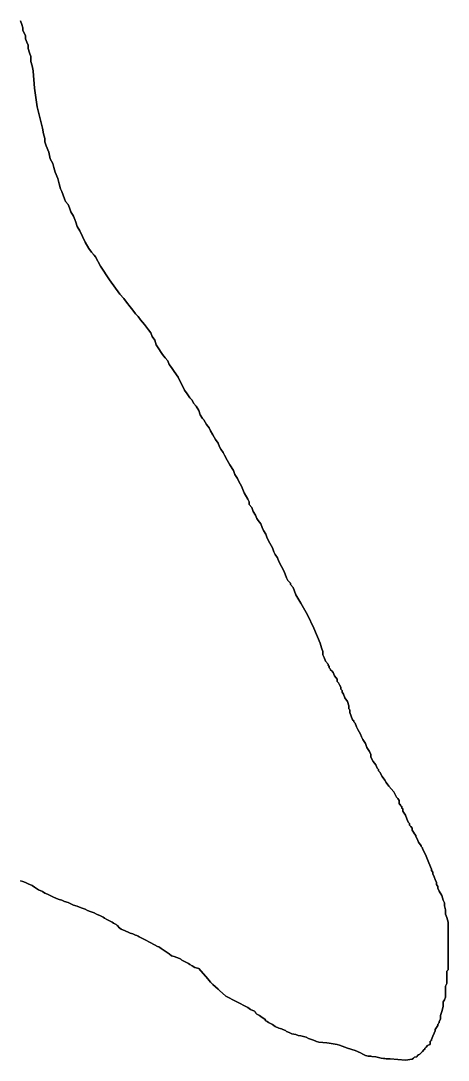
# Model space of a CAD drawing. Header units: inches. Extents: x 11258954 to 11313122, y 3645444 to 3695200.
# Drawn here: x 11286811 to 11287142, y 3677077 to 3677880 of the extents above; entities that cross this region are included whole.
import ezdxf

# ---------------------------------------------------------------- set-up
doc = ezdxf.new("R2010")
doc.units = ezdxf.units.IN
doc.header["$MEASUREMENT"] = 0
doc.layers.add('SchoolBoardDistrict', color=253, linetype='Continuous')

msp = doc.modelspace()

# ---------------------------------------------------------------- linework, layer by layer
at = {"layer": 'SchoolBoardDistrict'}
for points in [[(11286811, 3677880), (11286812, 3677877.25), (11286813, 3677874.5), (11286813, 3677874.445), (11286813, 3677872.555), (11286813, 3677872.5), (11286814, 3677870.75), (11286815, 3677868.5), (11286815, 3677868.445), (11286815, 3677866.055), (11286815, 3677866), (11286816, 3677863.5), (11286817, 3677861.25), (11286817, 3677861.195), (11286817, 3677858.555), (11286817, 3677858.5), (11286818, 3677855.25), (11286819, 3677852.5), (11286819, 3677852.445), (11286819, 3677850.555), (11286819, 3677850.5), (11286819, 3677850.445), (11286819, 3677848.555), (11286819, 3677848.5), (11286820, 3677845.25), (11286821, 3677841.25), (11286821.004, 3677841.195), (11286821.9955, 3677828.055), (11286822, 3677828), (11286824, 3677813.5), (11286828, 3677797), (11286829, 3677792.75), (11286830, 3677789), (11286830, 3677788.945), (11286830, 3677786.555), (11286830, 3677786.5), (11286831, 3677783.25), (11286833, 3677778.5), (11286834, 3677773.25), (11286836, 3677769.75), (11286837, 3677766.5), (11286838, 3677763), (11286840, 3677758.25), (11286841, 3677754), (11286842, 3677750.25), (11286843, 3677748), (11286844, 3677745.25), (11286845, 3677742.5), (11286846, 3677740.25), (11286848, 3677738), (11286849, 3677735.5), (11286850, 3677732.25), (11286852, 3677729), (11286853, 3677726.5), (11286854, 3677724.25), (11286855, 3677721), (11286857, 3677717.75), (11286859, 3677713.25), (11286861, 3677709), (11286864, 3677704), (11286866, 3677701.25), (11286868, 3677699), (11286869, 3677697.5), (11286873, 3677690.5), (11286880, 3677679.75), (11286888, 3677668.75), (11286891, 3677665.5), (11286893, 3677662.5), (11286896, 3677659), (11286898, 3677656.25), (11286900, 3677653.5), (11286902, 3677651.5), (11286904, 3677649), (11286907, 3677645.25), (11286910, 3677641.25), (11286912, 3677638.75), (11286913, 3677636), (11286915, 3677633.25), (11286916, 3677629.5), (11286918, 3677626.5), (11286920, 3677623.75), (11286921, 3677622), (11286923, 3677619.5), (11286925, 3677617.25), (11286926, 3677614.5), (11286928, 3677612), (11286930, 3677609), (11286933, 3677604.5), (11286935, 3677600.25), (11286937, 3677596.75), (11286938, 3677594.5), (11286940, 3677591.75), (11286942, 3677588.75), (11286944, 3677586.75), (11286945, 3677584.5), (11286947, 3677582.25), (11286949, 3677578.75), (11286950, 3677575.5), (11286952, 3677572.75), (11286953, 3677571.5), (11286954, 3677569.75), (11286955, 3677568), (11286957, 3677565.5), (11286958, 3677563), (11286960, 3677560), (11286962, 3677556.5), (11286964, 3677553.5), (11286965, 3677550.75), (11286966, 3677549), (11286968, 3677546.5), (11286969, 3677544.25), (11286971, 3677540.5), (11286973, 3677536.75), (11286976, 3677532.5), (11286977, 3677529.25), (11286979, 3677526.25), (11286980, 3677524), (11286982, 3677520.25), (11286984, 3677515.25), (11286987, 3677510.25), (11286988, 3677508.25), (11286988, 3677508.195), (11286988, 3677506.305), (11286988, 3677506.25), (11286990, 3677504), (11286991, 3677500.75), (11286993, 3677498), (11286994, 3677495.5), (11286995, 3677493.75), (11286997, 3677491.25), (11286998, 3677488.5), (11286999, 3677486), (11287001, 3677483.25), (11287002, 3677480.25), (11287004, 3677476.25), (11287006, 3677472.75), (11287007, 3677469.5), (11287008, 3677467.5), (11287010, 3677465), (11287011, 3677462.25), (11287013, 3677458.25), (11287015, 3677454.5), (11287017, 3677449.5), (11287018, 3677447.5), (11287020, 3677445.5), (11287020, 3677445.445), (11287020, 3677444.5555), (11287020, 3677444.5), (11287022, 3677442), (11287024, 3677436.5), (11287028, 3677430), (11287033, 3677421), (11287038, 3677410.75), (11287043, 3677399), (11287044, 3677395.5), (11287045, 3677392.5), (11287045, 3677392.445), (11287045, 3677390.055), (11287045, 3677390), (11287046, 3677388), (11287047, 3677385.25), (11287049, 3677382.75), (11287049, 3677382.695), (11287049, 3677382.055), (11287049, 3677382), (11287050, 3677381), (11287050, 3677380.945), (11287050, 3677380.055), (11287050, 3677380), (11287051, 3677379), (11287051, 3677378.945), (11287051, 3677378.305), (11287051, 3677378.25), (11287052, 3677377.75), (11287053, 3677376.25), (11287054, 3677373.75), (11287056, 3677371.25), (11287056, 3677371.195), (11287056, 3677370.555), (11287056, 3677370.5), (11287056, 3677370.445), (11287056, 3677369.555), (11287056, 3677369.5), (11287057, 3677368.5), (11287058, 3677366.75), (11287059, 3677365), (11287059, 3677364.945), (11287059, 3677363.555), (11287059, 3677363.5), (11287060, 3677362.5), (11287060, 3677362.445), (11287060, 3677361.305), (11287060, 3677361.25), (11287061, 3677359.75), (11287062, 3677356.75), (11287064, 3677354), (11287065, 3677350.5), (11287065, 3677350.445), (11287065, 3677349.305), (11287065, 3677349.25), (11287065, 3677349.195), (11287065, 3677348.305), (11287065, 3677348.25), (11287066, 3677347.5), (11287066, 3677347.445), (11287066, 3677345.555), (11287066, 3677345.5), (11287067, 3677342.5), (11287068, 3677339.75), (11287069, 3677339), (11287069, 3677338.945), (11287069, 3677338.305), (11287069, 3677338.25), (11287070, 3677337.25), (11287071, 3677334.5), (11287072, 3677332.25), (11287073, 3677330.5), (11287074, 3677328.75), (11287075, 3677326.75), (11287076, 3677324.5), (11287078, 3677321.5), (11287079, 3677318.5), (11287081, 3677315.25), (11287082, 3677313), (11287082, 3677312.945), (11287082, 3677311.305), (11287082, 3677311.25), (11287083, 3677309.5), (11287084, 3677307.5), (11287086, 3677305), (11287087, 3677302.5), (11287088, 3677301.5), (11287088, 3677301.445), (11287088, 3677300.555), (11287088, 3677300.5), (11287089, 3677299.25), (11287091, 3677296), (11287093, 3677293.25), (11287094, 3677291.25), (11287096, 3677288.5), (11287100, 3677284.25), (11287102, 3677280), (11287103, 3677279), (11287104, 3677277.5), (11287104, 3677277.445), (11287104, 3677276.3055), (11287104, 3677276.25), (11287104, 3677276.195), (11287104, 3677275.0555), (11287104, 3677275), (11287105, 3677274), (11287105, 3677273.945), (11287105, 3677273.3055), (11287105, 3677273.25), (11287106, 3677272.75), (11287106, 3677272.6945), (11287106, 3677272.305), (11287106, 3677272.25), (11287106, 3677272.1945), (11287106, 3677271.555), (11287106, 3677271.5), (11287107, 3677271), (11287107, 3677270.9445), (11287107, 3677270.055), (11287107, 3677270), (11287107, 3677269.9445), (11287107, 3677269.305), (11287107, 3677269.25), (11287109, 3677266), (11287110, 3677263.25), (11287111, 3677260.75), (11287112, 3677259.75), (11287112, 3677259.6945), (11287112, 3677258.555), (11287112, 3677258.5), (11287113, 3677257.25), (11287114, 3677256), (11287114, 3677255.945), (11287114, 3677254.555), (11287114, 3677254.5), (11287115, 3677253), (11287116, 3677251.75), (11287117, 3677250.5), (11287117, 3677250.445), (11287117, 3677249.805), (11287117, 3677249.75), (11287118, 3677247.75), (11287119, 3677245.25), (11287121, 3677242.5), (11287121, 3677242.445), (11287121, 3677242.055), (11287121, 3677242), (11287122, 3677241), (11287122, 3677240.945), (11287122, 3677240.305), (11287122, 3677240.25), (11287125, 3677234.5), (11287127, 3677229.25), (11287129, 3677224.5), (11287129, 3677224.445), (11287129, 3677223.305), (11287129, 3677223.25), (11287130, 3677222), (11287130, 3677221.945), (11287130, 3677220.805), (11287130, 3677220.75), (11287131, 3677218.5), (11287132, 3677216.5), (11287133, 3677214), (11287133, 3677213.945), (11287133, 3677212.555), (11287133, 3677212.5), (11287134, 3677211), (11287134, 3677210.945), (11287134, 3677209.805), (11287134, 3677209.75), (11287135, 3677207.5), (11287137, 3677204), (11287138, 3677200.5), (11287139, 3677198.25), (11287139, 3677198.195), (11287139, 3677196.055), (11287139, 3677196), (11287140, 3677193), (11287140, 3677192.945), (11287140, 3677192.055), (11287140, 3677192), (11287140, 3677191.945), (11287140, 3677191.055), (11287140, 3677191), (11287140, 3677190.945), (11287140, 3677190.555), (11287140, 3677190.5), (11287140, 3677190.445), (11287140, 3677189.555), (11287140, 3677189.5), (11287141, 3677187), (11287142, 3677183.5), (11287142, 3677183.445), (11287142, 3677174.805), (11287142, 3677174.75), (11287142, 3677174.695), (11287142, 3677165.555), (11287142, 3677165.5), (11287142, 3677165.445), (11287142, 3677155.555), (11287142, 3677155.5), (11287142, 3677155.445), (11287142, 3677152.555), (11287142, 3677152.5), (11287142, 3677152.445), (11287142, 3677150.055), (11287142, 3677150), (11287142, 3677149.945), (11287142, 3677147.555), (11287142, 3677147.5), (11287142, 3677147.445), (11287142, 3677146.805), (11287142, 3677146.764), (11287142, 3677146.75), (11287141.8345, 3677146.5435), (11287141.1655, 3677145.707), (11287141, 3677145.5), (11287141, 3677145.4865), (11287141, 3677145.445), (11287141, 3677144.555), (11287141, 3677144.5), (11287141, 3677144.445), (11287141, 3677142.555), (11287141, 3677142.5), (11287141, 3677142.445), (11287141, 3677140.555), (11287141, 3677140.5), (11287141, 3677140.445), (11287141, 3677138.555), (11287141, 3677138.5), (11287141, 3677138.445), (11287141, 3677136.055), (11287141, 3677136), (11287140, 3677134), (11287140, 3677133.945), (11287140, 3677132.305), (11287140, 3677132.25), (11287140, 3677132.195), (11287140, 3677131.055), (11287140, 3677131), (11287140, 3677130.945), (11287140, 3677129.555), (11287140, 3677129.5), (11287140, 3677129.445), (11287140, 3677127.555), (11287140, 3677127.5), (11287140, 3677127.445), (11287140, 3677125.555), (11287140, 3677125.5), (11287139, 3677123.5), (11287138, 3677121.75), (11287138, 3677121.695), (11287138, 3677118.3055), (11287138, 3677118.25), (11287137, 3677114.5), (11287136, 3677111.25), (11287136, 3677111.195), (11287136, 3677110.0555), (11287136, 3677110), (11287136, 3677109.945), (11287136, 3677108.555), (11287136, 3677108.5), (11287135, 3677106.75), (11287135, 3677106.6945), (11287135, 3677105.805), (11287135, 3677105.7635), (11287135, 3677105.75), (11287134.8345, 3677105.543), (11287134.1655, 3677104.7065), (11287134, 3677104.5), (11287134, 3677104.486), (11287134, 3677104.4445), (11287134, 3677103.555), (11287134, 3677103.5), (11287133, 3677102), (11287132, 3677100.5), (11287132, 3677100.4445), (11287132, 3677099.555), (11287132, 3677099.5), (11287131, 3677097.75), (11287130, 3677095.25), (11287129, 3677092.75), (11287129, 3677092.695), (11287129, 3677092.555), (11287129, 3677092.5), (11287129, 3677092.445), (11287129, 3677092.1375), (11287129, 3677092.0825), (11287129, 3677092.055), (11287129, 3677092), (11287128.8345, 3677091.917), (11287128.1655, 3677091.5825), (11287128, 3677091.5), (11287128, 3677091.445), (11287128, 3677091.417), (11287128, 3677091.362), (11287128, 3677091.055), (11287128, 3677091), (11287128, 3677090.945), (11287128, 3677090.555), (11287128, 3677090.5), (11287128, 3677090.445), (11287128, 3677090.055), (11287128, 3677090), (11287128, 3677089.945), (11287128, 3677089.1375), (11287128, 3677089.0825), (11287128, 3677089.055), (11287128, 3677089), (11287127.8345, 3677088.917), (11287126, 3677088), (11287125, 3677086.75), (11287124.1655, 3677086.124), (11287124, 3677086), (11287124, 3677085.9585), (11287124, 3677085.945), (11287124, 3677085.9035), (11287124, 3677085.5965), (11287124, 3677085.555), (11287124, 3677085.541), (11287124, 3677085.5), (11287123.8345, 3677085.376), (11287123, 3677084.75), (11287122, 3677083.5), (11287121, 3677082.5), (11287120, 3677081.5), (11287119, 3677081), (11287118.1655, 3677080.374), (11287118, 3677080.25), (11287118, 3677080.2085), (11287118, 3677080.195), (11287118, 3677080.1535), (11287118, 3677079.679), (11287118, 3677079.624), (11287118, 3677079.555), (11287118, 3677079.5), (11287117.8345, 3677079.4585), (11287116, 3677079), (11287115, 3677078.25), (11287114, 3677077.5), (11287109, 3677076.75), (11287103, 3677077.25), (11287097, 3677077.75), (11287096, 3677077.75), (11287095, 3677077.75), (11287094, 3677077.75), (11287093, 3677078), (11287092, 3677078), (11287090, 3677078.25), (11287088, 3677078.75), (11287086, 3677079.25), (11287083, 3677079.5), (11287082, 3677079.75), (11287081, 3677079.75), (11287080, 3677080), (11287078, 3677080.5), (11287076, 3677081.5), (11287074, 3677082.5), (11287070, 3677084.25), (11287064, 3677086), (11287060, 3677087.5), (11287058, 3677088.25), (11287056, 3677089), (11287053, 3677089.5), (11287050, 3677090), (11287048, 3677090.25), (11287045, 3677090.5), (11287042, 3677090.75), (11287040, 3677091.25), (11287039, 3677091.75), (11287037, 3677092.5), (11287034, 3677093.5), (11287032, 3677094.5), (11287030, 3677095), (11287028, 3677095.5), (11287026, 3677095.75), (11287024, 3677096.5), (11287021, 3677097.25), (11287019, 3677098.25), (11287017, 3677099), (11287016, 3677099.75), (11287014, 3677100.5), (11287013, 3677101), (11287012, 3677101.25), (11287011, 3677101.5), (11287008, 3677102.75), (11287006, 3677104.25), (11287004, 3677105.5), (11287003, 3677106), (11287002, 3677106.75), (11287001, 3677107.25), (11287000, 3677108.5), (11286998, 3677109.75), (11286996, 3677111.25), (11286994, 3677112.25), (11286993, 3677113.25), (11286993, 3677113.3055), (11286993, 3677113.695), (11286993, 3677113.75), (11286992, 3677114.75), (11286989, 3677116), (11286987, 3677117.5), (11286978, 3677122), (11286970, 3677126.25), (11286965, 3677130.5), (11286964, 3677131.75), (11286962, 3677133.5), (11286960, 3677135.25), (11286958, 3677137), (11286957, 3677138.25), (11286956, 3677139.75), (11286949, 3677147.5), (11286946, 3677148.5), (11286944, 3677149.75), (11286942, 3677150.75), (11286941, 3677151.5), (11286939, 3677152.5), (11286937, 3677153.5), (11286936, 3677154), (11286935, 3677154.75), (11286934, 3677155.25), (11286932, 3677156), (11286930, 3677157), (11286928, 3677157.5), (11286926, 3677159), (11286923, 3677161), (11286920, 3677163), (11286919, 3677163.75), (11286918, 3677164.25), (11286917, 3677164.75), (11286912, 3677167.5), (11286907, 3677170), (11286903, 3677172), (11286902, 3677172.5), (11286901, 3677173), (11286900, 3677173.5), (11286898, 3677174.5), (11286896, 3677175), (11286895, 3677175.5), (11286892, 3677176.75), (11286889, 3677178), (11286887, 3677179.5), (11286887, 3677179.555), (11286887, 3677179.945), (11286887, 3677180), (11286886, 3677180.75), (11286885, 3677181.5), (11286883, 3677182.75), (11286882, 3677183.5), (11286880, 3677184.5), (11286878, 3677185.5), (11286876, 3677186.5), (11286875, 3677187.25), (11286873, 3677188.25), (11286870, 3677189.5), (11286868, 3677190.75), (11286865, 3677191.75), (11286863, 3677192.5), (11286861, 3677193.5), (11286858, 3677194.5), (11286855, 3677195.75), (11286852, 3677196.5), (11286850, 3677197.5), (11286848, 3677198.5), (11286845, 3677199.5), (11286843, 3677200.5), (11286841, 3677201), (11286839, 3677201.75), (11286836, 3677203), (11286834, 3677204), (11286832, 3677205), (11286830, 3677205.75), (11286828, 3677207), (11286825, 3677208.5), (11286822, 3677210.5), (11286820, 3677211.75), (11286817, 3677213), (11286815, 3677214), (11286813, 3677214.75), (11286811, 3677215.25)], [(11286811, 3677215.25), (11286813, 3677214.75), (11286815, 3677214), (11286817, 3677213), (11286820, 3677211.75), (11286822, 3677210.5), (11286825, 3677208.5), (11286828, 3677207), (11286830, 3677205.75), (11286832, 3677205), (11286834, 3677204), (11286836, 3677203), (11286839, 3677201.75), (11286841, 3677201), (11286843, 3677200.5), (11286845, 3677199.5), (11286848, 3677198.5), (11286850, 3677197.5), (11286852, 3677196.5), (11286855, 3677195.75), (11286858, 3677194.5), (11286861, 3677193.5), (11286863, 3677192.5), (11286865, 3677191.75), (11286868, 3677190.75), (11286870, 3677189.5), (11286873, 3677188.25), (11286875, 3677187.25), (11286876, 3677186.5), (11286878, 3677185.5), (11286880, 3677184.5), (11286882, 3677183.5), (11286883, 3677182.75), (11286885, 3677181.5), (11286886, 3677180.75), (11286887, 3677180), (11286887, 3677179.945), (11286887, 3677179.555), (11286887, 3677179.5), (11286889, 3677178), (11286892, 3677176.75), (11286895, 3677175.5), (11286896, 3677175), (11286898, 3677174.5), (11286900, 3677173.5), (11286901, 3677173), (11286902, 3677172.5), (11286903, 3677172), (11286907, 3677170), (11286912, 3677167.5), (11286917, 3677164.75), (11286918, 3677164.25), (11286919, 3677163.75), (11286920, 3677163), (11286923, 3677161), (11286926, 3677159), (11286928, 3677157.5), (11286930, 3677157), (11286932, 3677156), (11286934, 3677155.25), (11286935, 3677154.75), (11286936, 3677154), (11286937, 3677153.5), (11286939, 3677152.5), (11286941, 3677151.5), (11286942, 3677150.75), (11286944, 3677149.75), (11286946, 3677148.5), (11286949, 3677147.5), (11286956, 3677139.75), (11286957, 3677138.25), (11286958, 3677137), (11286960, 3677135.25), (11286962, 3677133.5), (11286964, 3677131.75), (11286965, 3677130.5), (11286970, 3677126.25), (11286978, 3677122), (11286987, 3677117.5), (11286989, 3677116), (11286992, 3677114.75), (11286993, 3677113.75), (11286993, 3677113.695), (11286993, 3677113.3055), (11286993, 3677113.25), (11286994, 3677112.25), (11286996, 3677111.25), (11286998, 3677109.75), (11287000, 3677108.5), (11287001, 3677107.25), (11287002, 3677106.75), (11287003, 3677106), (11287004, 3677105.5), (11287006, 3677104.25), (11287008, 3677102.75), (11287011, 3677101.5), (11287012, 3677101.25), (11287013, 3677101), (11287014, 3677100.5), (11287016, 3677099.75), (11287017, 3677099), (11287019, 3677098.25), (11287021, 3677097.25), (11287024, 3677096.5), (11287026, 3677095.75), (11287028, 3677095.5), (11287030, 3677095), (11287032, 3677094.5), (11287034, 3677093.5), (11287037, 3677092.5), (11287039, 3677091.75), (11287040, 3677091.25), (11287042, 3677090.75), (11287045, 3677090.5), (11287048, 3677090.25), (11287050, 3677090), (11287053, 3677089.5), (11287056, 3677089), (11287058, 3677088.25), (11287060, 3677087.5), (11287064, 3677086), (11287070, 3677084.25), (11287074, 3677082.5), (11287076, 3677081.5), (11287078, 3677080.5), (11287080, 3677080), (11287081, 3677079.75), (11287082, 3677079.75), (11287083, 3677079.5), (11287086, 3677079.25), (11287088, 3677078.75), (11287090, 3677078.25), (11287092, 3677078), (11287093, 3677078), (11287094, 3677077.75), (11287095, 3677077.75), (11287096, 3677077.75), (11287097, 3677077.75), (11287103, 3677077.25), (11287109, 3677076.75), (11287114, 3677077.5), (11287115, 3677078.25), (11287116, 3677079), (11287117.8345, 3677079.4585), (11287118, 3677079.5), (11287118, 3677079.555), (11287118, 3677079.624), (11287118, 3677079.679), (11287118, 3677080.1535), (11287118, 3677080.195), (11287118, 3677080.2085), (11287118, 3677080.25), (11287118.1655, 3677080.374), (11287119, 3677081), (11287120, 3677081.5), (11287121, 3677082.5), (11287122, 3677083.5), (11287123, 3677084.75), (11287123.8345, 3677085.376), (11287124, 3677085.5), (11287124, 3677085.541), (11287124, 3677085.555), (11287124, 3677085.5965), (11287124, 3677085.9035), (11287124, 3677085.945), (11287124, 3677085.9585), (11287124, 3677086), (11287124.1655, 3677086.124), (11287125, 3677086.75), (11287126, 3677088), (11287127.8345, 3677088.917), (11287128, 3677089), (11287128, 3677089.055), (11287128, 3677089.0825), (11287128, 3677089.1375), (11287128, 3677089.945), (11287128, 3677090), (11287128, 3677090.055), (11287128, 3677090.445), (11287128, 3677090.5), (11287128, 3677090.555), (11287128, 3677090.945), (11287128, 3677091), (11287128, 3677091.055), (11287128, 3677091.362), (11287128, 3677091.417), (11287128, 3677091.445), (11287128, 3677091.5), (11287128.1655, 3677091.5825), (11287128.8345, 3677091.917), (11287129, 3677092), (11287129, 3677092.055), (11287129, 3677092.0825), (11287129, 3677092.1375), (11287129, 3677092.445), (11287129, 3677092.5), (11287129, 3677092.555), (11287129, 3677092.695), (11287129, 3677092.75), (11287130, 3677095.25), (11287131, 3677097.75), (11287132, 3677099.5), (11287132, 3677099.555), (11287132, 3677100.4445), (11287132, 3677100.5), (11287133, 3677102), (11287134, 3677103.5), (11287134, 3677103.555), (11287134, 3677104.4445), (11287134, 3677104.486), (11287134, 3677104.5), (11287134.1655, 3677104.7065), (11287134.8345, 3677105.543), (11287135, 3677105.75), (11287135, 3677105.7635), (11287135, 3677105.805), (11287135, 3677106.6945), (11287135, 3677106.75), (11287136, 3677108.5), (11287136, 3677108.555), (11287136, 3677109.945), (11287136, 3677110), (11287136, 3677110.0555), (11287136, 3677111.195), (11287136, 3677111.25), (11287137, 3677114.5), (11287138, 3677118.25), (11287138, 3677118.3055), (11287138, 3677121.695), (11287138, 3677121.75), (11287139, 3677123.5), (11287140, 3677125.5), (11287140, 3677125.555), (11287140, 3677127.445), (11287140, 3677127.5), (11287140, 3677127.555), (11287140, 3677129.445), (11287140, 3677129.5), (11287140, 3677129.555), (11287140, 3677130.945), (11287140, 3677131), (11287140, 3677131.055), (11287140, 3677132.195), (11287140, 3677132.25), (11287140, 3677132.305), (11287140, 3677133.945), (11287140, 3677134), (11287141, 3677136), (11287141, 3677136.055), (11287141, 3677138.445), (11287141, 3677138.5), (11287141, 3677138.555), (11287141, 3677140.445), (11287141, 3677140.5), (11287141, 3677140.555), (11287141, 3677142.445), (11287141, 3677142.5), (11287141, 3677142.555), (11287141, 3677144.445), (11287141, 3677144.5), (11287141, 3677144.555), (11287141, 3677145.445), (11287141, 3677145.4865), (11287141, 3677145.5), (11287141.1655, 3677145.707), (11287141.8345, 3677146.5435), (11287142, 3677146.75), (11287142, 3677146.764), (11287142, 3677146.805), (11287142, 3677147.445), (11287142, 3677147.5), (11287142, 3677147.555), (11287142, 3677149.945), (11287142, 3677150), (11287142, 3677150.055), (11287142, 3677152.445), (11287142, 3677152.5), (11287142, 3677152.555), (11287142, 3677155.445), (11287142, 3677155.5), (11287142, 3677155.555), (11287142, 3677165.445), (11287142, 3677165.5), (11287142, 3677165.555), (11287142, 3677174.695), (11287142, 3677174.75), (11287142, 3677174.805), (11287142, 3677183.445), (11287142, 3677183.5), (11287141, 3677187), (11287140, 3677189.5), (11287140, 3677189.555), (11287140, 3677190.445), (11287140, 3677190.5), (11287140, 3677190.555), (11287140, 3677190.945), (11287140, 3677191), (11287140, 3677191.055), (11287140, 3677191.945), (11287140, 3677192), (11287140, 3677192.055), (11287140, 3677192.945), (11287140, 3677193), (11287139, 3677196), (11287139, 3677196.055), (11287139, 3677198.195), (11287139, 3677198.25), (11287138, 3677200.5), (11287137, 3677204), (11287135, 3677207.5), (11287134, 3677209.75), (11287134, 3677209.805), (11287134, 3677210.945), (11287134, 3677211), (11287133, 3677212.5), (11287133, 3677212.555), (11287133, 3677213.945), (11287133, 3677214), (11287132, 3677216.5), (11287131, 3677218.5), (11287130, 3677220.75), (11287130, 3677220.805), (11287130, 3677221.945), (11287130, 3677222), (11287129, 3677223.25), (11287129, 3677223.305), (11287129, 3677224.445), (11287129, 3677224.5), (11287127, 3677229.25), (11287125, 3677234.5), (11287122, 3677240.25), (11287122, 3677240.305), (11287122, 3677240.945), (11287122, 3677241), (11287121, 3677242), (11287121, 3677242.055), (11287121, 3677242.445), (11287121, 3677242.5), (11287119, 3677245.25), (11287118, 3677247.75), (11287117, 3677249.75), (11287117, 3677249.805), (11287117, 3677250.445), (11287117, 3677250.5), (11287116, 3677251.75), (11287115, 3677253), (11287114, 3677254.5), (11287114, 3677254.555), (11287114, 3677255.945), (11287114, 3677256), (11287113, 3677257.25), (11287112, 3677258.5), (11287112, 3677258.555), (11287112, 3677259.6945), (11287112, 3677259.75), (11287111, 3677260.75), (11287110, 3677263.25), (11287109, 3677266), (11287107, 3677269.25), (11287107, 3677269.305), (11287107, 3677269.9445), (11287107, 3677270), (11287107, 3677270.055), (11287107, 3677270.9445), (11287107, 3677271), (11287106, 3677271.5), (11287106, 3677271.555), (11287106, 3677272.1945), (11287106, 3677272.25), (11287106, 3677272.305), (11287106, 3677272.6945), (11287106, 3677272.75), (11287105, 3677273.25), (11287105, 3677273.3055), (11287105, 3677273.945), (11287105, 3677274), (11287104, 3677275), (11287104, 3677275.0555), (11287104, 3677276.195), (11287104, 3677276.25), (11287104, 3677276.3055), (11287104, 3677277.445), (11287104, 3677277.5), (11287103, 3677279), (11287102, 3677280), (11287100, 3677284.25), (11287096, 3677288.5), (11287094, 3677291.25), (11287093, 3677293.25), (11287091, 3677296), (11287089, 3677299.25), (11287088, 3677300.5), (11287088, 3677300.555), (11287088, 3677301.445), (11287088, 3677301.5), (11287087, 3677302.5), (11287086, 3677305), (11287084, 3677307.5), (11287083, 3677309.5), (11287082, 3677311.25), (11287082, 3677311.305), (11287082, 3677312.945), (11287082, 3677313), (11287081, 3677315.25), (11287079, 3677318.5), (11287078, 3677321.5), (11287076, 3677324.5), (11287075, 3677326.75), (11287074, 3677328.75), (11287073, 3677330.5), (11287072, 3677332.25), (11287071, 3677334.5), (11287070, 3677337.25), (11287069, 3677338.25), (11287069, 3677338.305), (11287069, 3677338.945), (11287069, 3677339), (11287068, 3677339.75), (11287067, 3677342.5), (11287066, 3677345.5), (11287066, 3677345.555), (11287066, 3677347.445), (11287066, 3677347.5), (11287065, 3677348.25), (11287065, 3677348.305), (11287065, 3677349.195), (11287065, 3677349.25), (11287065, 3677349.305), (11287065, 3677350.445), (11287065, 3677350.5), (11287064, 3677354), (11287062, 3677356.75), (11287061, 3677359.75), (11287060, 3677361.25), (11287060, 3677361.305), (11287060, 3677362.445), (11287060, 3677362.5), (11287059, 3677363.5), (11287059, 3677363.555), (11287059, 3677364.945), (11287059, 3677365), (11287058, 3677366.75), (11287057, 3677368.5), (11287056, 3677369.5), (11287056, 3677369.555), (11287056, 3677370.445), (11287056, 3677370.5), (11287056, 3677370.555), (11287056, 3677371.195), (11287056, 3677371.25), (11287054, 3677373.75), (11287053, 3677376.25), (11287052, 3677377.75), (11287051, 3677378.25), (11287051, 3677378.305), (11287051, 3677378.945), (11287051, 3677379), (11287050, 3677380), (11287050, 3677380.055), (11287050, 3677380.945), (11287050, 3677381), (11287049, 3677382), (11287049, 3677382.055), (11287049, 3677382.695), (11287049, 3677382.75), (11287047, 3677385.25), (11287046, 3677388), (11287045, 3677390), (11287045, 3677390.055), (11287045, 3677392.445), (11287045, 3677392.5), (11287044, 3677395.5), (11287043, 3677399), (11287038, 3677410.75), (11287033, 3677421), (11287028, 3677430), (11287024, 3677436.5), (11287022, 3677442), (11287020, 3677444.5), (11287020, 3677444.5555), (11287020, 3677445.445), (11287020, 3677445.5), (11287018, 3677447.5), (11287017, 3677449.5), (11287015, 3677454.5), (11287013, 3677458.25), (11287011, 3677462.25), (11287010, 3677465), (11287008, 3677467.5), (11287007, 3677469.5), (11287006, 3677472.75), (11287004, 3677476.25), (11287002, 3677480.25), (11287001, 3677483.25), (11286999, 3677486), (11286998, 3677488.5), (11286997, 3677491.25), (11286995, 3677493.75), (11286994, 3677495.5), (11286993, 3677498), (11286991, 3677500.75), (11286990, 3677504), (11286988, 3677506.25), (11286988, 3677506.305), (11286988, 3677508.195), (11286988, 3677508.25), (11286987, 3677510.25), (11286984, 3677515.25), (11286982, 3677520.25), (11286980, 3677524), (11286979, 3677526.25), (11286977, 3677529.25), (11286976, 3677532.5), (11286973, 3677536.75), (11286971, 3677540.5), (11286969, 3677544.25), (11286968, 3677546.5), (11286966, 3677549), (11286965, 3677550.75), (11286964, 3677553.5), (11286962, 3677556.5), (11286960, 3677560), (11286958, 3677563), (11286957, 3677565.5), (11286955, 3677568), (11286954, 3677569.75), (11286953, 3677571.5), (11286952, 3677572.75), (11286950, 3677575.5), (11286949, 3677578.75), (11286947, 3677582.25), (11286945, 3677584.5), (11286944, 3677586.75), (11286942, 3677588.75), (11286940, 3677591.75), (11286938, 3677594.5), (11286937, 3677596.75), (11286935, 3677600.25), (11286933, 3677604.5), (11286930, 3677609), (11286928, 3677612), (11286926, 3677614.5), (11286925, 3677617.25), (11286923, 3677619.5), (11286921, 3677622), (11286920, 3677623.75), (11286918, 3677626.5), (11286916, 3677629.5), (11286915, 3677633.25), (11286913, 3677636), (11286912, 3677638.75), (11286910, 3677641.25), (11286907, 3677645.25), (11286904, 3677649), (11286902, 3677651.5), (11286900, 3677653.5), (11286898, 3677656.25), (11286896, 3677659), (11286893, 3677662.5), (11286891, 3677665.5), (11286888, 3677668.75), (11286880, 3677679.75), (11286873, 3677690.5), (11286869, 3677697.5), (11286868, 3677699), (11286866, 3677701.25), (11286864, 3677704), (11286861, 3677709), (11286859, 3677713.25), (11286857, 3677717.75), (11286855, 3677721), (11286854, 3677724.25), (11286853, 3677726.5), (11286852, 3677729), (11286850, 3677732.25), (11286849, 3677735.5), (11286848, 3677738), (11286846, 3677740.25), (11286845, 3677742.5), (11286844, 3677745.25), (11286843, 3677748), (11286842, 3677750.25), (11286841, 3677754), (11286840, 3677758.25), (11286838, 3677763), (11286837, 3677766.5), (11286836, 3677769.75), (11286834, 3677773.25), (11286833, 3677778.5), (11286831, 3677783.25), (11286830, 3677786.5), (11286830, 3677786.555), (11286830, 3677788.945), (11286830, 3677789), (11286829, 3677792.75), (11286828, 3677797), (11286824, 3677813.5), (11286822, 3677828), (11286821.9955, 3677828.055), (11286821.004, 3677841.195), (11286821, 3677841.25), (11286820, 3677845.25), (11286819, 3677848.5), (11286819, 3677848.555), (11286819, 3677850.445), (11286819, 3677850.5), (11286819, 3677850.555), (11286819, 3677852.445), (11286819, 3677852.5), (11286818, 3677855.25), (11286817, 3677858.5), (11286817, 3677858.555), (11286817, 3677861.195), (11286817, 3677861.25), (11286816, 3677863.5), (11286815, 3677866), (11286815, 3677866.055), (11286815, 3677868.445), (11286815, 3677868.5), (11286814, 3677870.75), (11286813, 3677872.5), (11286813, 3677872.555), (11286813, 3677874.445), (11286813, 3677874.5), (11286812, 3677877.25), (11286811, 3677880)]]:
    msp.add_lwpolyline(points, dxfattribs=at)

doc.saveas('drawing.dxf')
